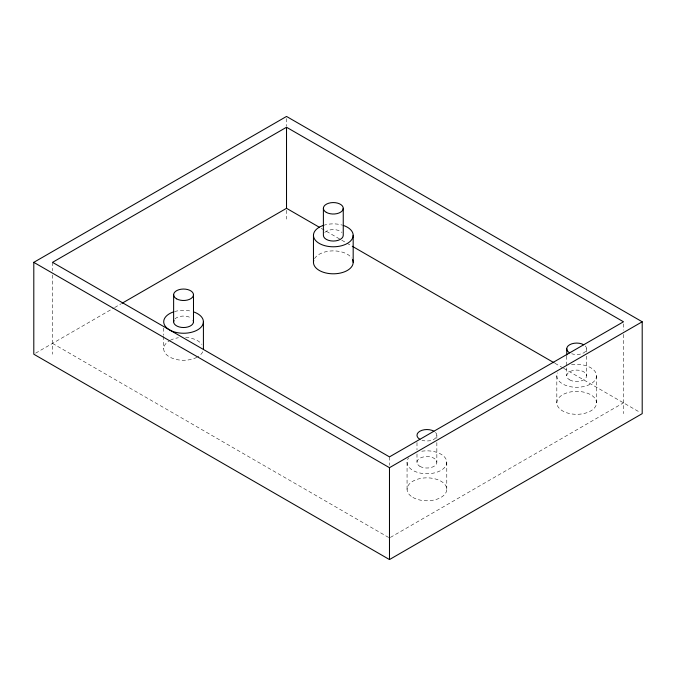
<?xml version="1.0" encoding="UTF-8"?>
<svg xmlns="http://www.w3.org/2000/svg" width="676" height="676" viewBox="0 0 676 676"><rect width="100%" height="100%" fill="white"/><g stroke="black" fill="none" stroke-linecap="round" stroke-linejoin="round"><path stroke-width="0.51" stroke-dasharray="3.38 2.54" d="M35.625 353.159L113.762 308.045M114.675 307.521L121.072 303.828M390.39 537.42L623.483 402.845M321.269 228.37L351.435 245.785M554.996 363.308L562.652 367.727M563.564 368.259L640.375 412.597M52.517 343.408L389.477 537.944M623.483 323.897L623.483 330.209M623.483 334.417L623.483 413.653M596.536 375.831L596.536 402.845A19.857 11.467 0 0 1 566.75 412.774A19.857 11.467 0 0 1 566.75 392.917A19.857 11.467 0 0 1 596.536 402.845M586.607 348.808L586.607 351.926M586.607 356.083L586.607 375.831M566.75 356.083L566.75 375.831M556.821 375.831L556.821 402.845M446.777 462.291L446.777 489.314M436.848 435.268L436.848 438.386M436.848 442.543L436.848 462.291M416.991 442.543L416.991 449.819M416.991 453.976L416.991 462.291M407.062 462.291L407.062 489.314M389.477 456.883L389.477 465.308M286.523 118.553L286.523 125.939M286.523 210.27L286.523 219.117M163.702 328.021L163.702 335.296M163.702 336.335L163.702 348.808M52.517 262.347L52.517 270.763M52.517 274.98L52.517 354.216M202.741 351.774A19.857 11.467 0 0 1 197.603 356.911M196.851 357.325A19.857 11.467 0 0 1 169.161 356.7A19.857 11.467 0 0 1 169.524 340.704M170.267 340.29A19.857 11.467 0 0 1 178.422 337.738M185.63 337.409A19.857 11.467 0 0 1 201.904 344.422M314.517 258.663A19.857 11.467 0 0 1 332.668 250.889A19.857 11.467 0 0 1 351.664 257.962M324.725 232.46A9.929 5.729 0 0 1 341.921 232.46M323.39 225.395A19.857 11.467 0 0 1 342.343 225.116M174.966 318.92A9.929 5.729 0 0 1 190.581 317.737M174.543 311.577A19.857 11.467 0 0 1 191.638 311.315M435.521 432.403A9.929 5.729 0 0 1 433.941 439.324A9.929 5.729 0 0 1 421.959 440.237M421.782 451.222A19.857 11.467 0 0 1 446.76 461.792A19.857 11.467 0 0 1 423.472 473.58A19.857 11.467 0 0 1 408.574 457.905M585.281 345.943A9.929 5.729 0 0 1 583.701 352.864A9.929 5.729 0 0 1 571.719 353.768M571.541 364.753A19.857 11.467 0 0 1 596.46 374.825A19.857 11.467 0 0 1 574.946 387.247A19.857 11.467 0 0 1 557.497 372.865M412.884 497.418A19.857 11.467 0 0 0 446.101 492.28A19.857 11.467 0 0 0 421.782 478.236A19.857 11.467 0 0 0 412.884 497.418M419.897 466.347A9.929 5.729 0 0 0 436.51 463.778A9.929 5.729 0 0 0 424.351 456.756A9.929 5.729 0 0 0 419.897 466.347M569.657 379.878A9.929 5.729 0 0 0 586.269 377.309A9.929 5.729 0 0 0 574.11 370.287A9.929 5.729 0 0 0 569.657 379.878"/><path stroke-width="1.01" d="M33.8 262.347L286.523 116.441L642.2 321.784L642.2 413.653L389.477 559.559L33.8 354.216L33.8 262.347L389.477 467.691L642.2 321.784M286.523 127.249L52.517 262.347L389.477 456.883L623.483 321.784L286.523 127.249L286.523 208.309L121.993 303.296M286.523 208.309L319.393 227.288M352.272 246.267L554.075 362.775M566.75 348.808L566.75 355.044M389.477 467.691L389.477 559.559M353.176 235.324L353.176 262.347M343.247 208.301L343.247 235.324A9.929 5.729 0 0 1 333.319 241.053A9.929 5.729 0 0 1 323.39 235.324L323.39 208.301M313.461 235.324L313.461 262.347M203.417 321.784L203.417 348.808M193.488 294.77L193.488 321.784M173.631 294.77L173.631 321.784M352.5 259.381A19.857 11.467 0 0 1 334.181 273.797A19.857 11.467 0 0 1 313.765 260.353M343.247 225.395A19.857 11.467 0 0 1 348.529 242.692A19.857 11.467 0 0 1 318.109 242.692A19.857 11.467 0 0 1 323.39 225.395M193.15 320.306A9.929 5.729 0 0 1 183.559 327.522A9.929 5.729 0 0 1 173.969 320.306M193.488 311.864A19.857 11.467 0 0 1 198.769 329.153A19.857 11.467 0 0 1 168.349 329.153A19.857 11.467 0 0 1 173.631 311.864M419.897 439.324A9.929 5.729 0 0 1 419.897 431.22A9.929 5.729 0 0 1 433.941 431.22M569.657 352.864A9.929 5.729 0 0 1 569.657 344.752A9.929 5.729 0 0 1 583.701 344.752M326.297 212.357A9.929 5.729 0 0 0 342.909 209.788A9.929 5.729 0 0 0 330.75 202.766A9.929 5.729 0 0 0 326.297 212.357M176.537 298.817A9.929 5.729 0 0 0 193.15 296.249A9.929 5.729 0 0 0 180.991 289.235A9.929 5.729 0 0 0 176.537 298.817"/></g></svg>
